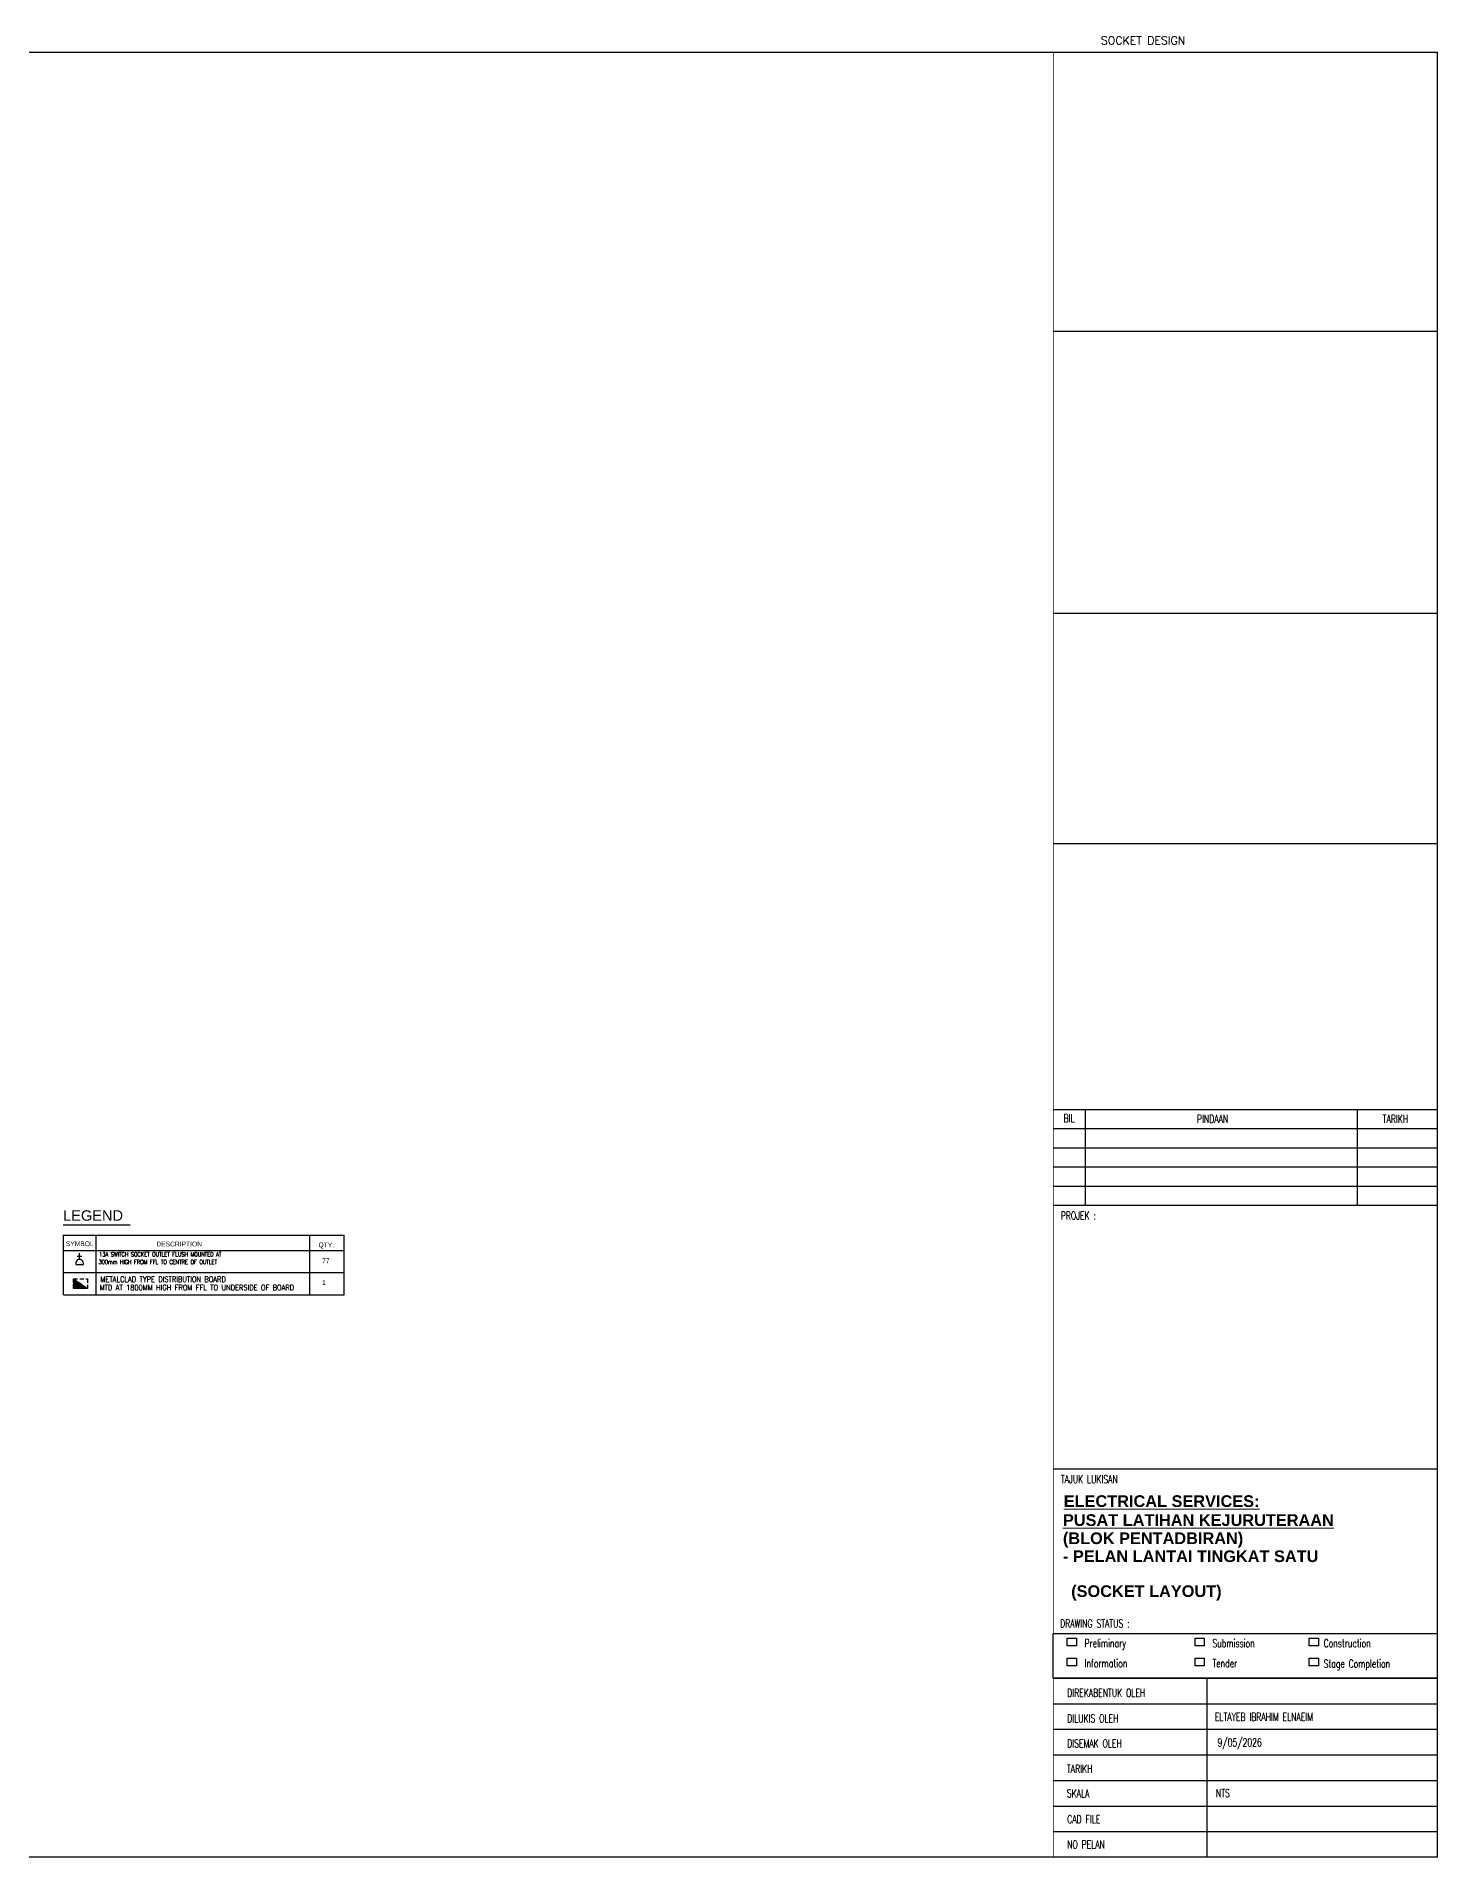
# Model space of a CAD drawing. Header units: millimetres. Extents: x 50343 to 145210, y -114947 to -49508.
# Drawn here: x 94881 to 145210, y -114947 to -49508 of the extents above; entities that cross this region are included whole.
import ezdxf

# ---------------------------------------------------------------- set-up
doc = ezdxf.new("R2010")
doc.units = ezdxf.units.MM
doc.header["$LTSCALE"] = 600
doc.header["$MEASUREMENT"] = 0
doc.linetypes.add('DASHED2', pattern=[0.375, 0.25, -0.125])
doc.linetypes.add('HIDDEN', pattern=[0.375, 0.25, -0.125])
for name, color, linetype in [('9', 7, 'CONTINUOUS'), ('dmension', 4, 'CONTINUOUS'), ('dxt_text', 4, 'CONTINUOUS'), ('ELECT', 6, 'CONTINUOUS'), ('elk_LAMPU', 6, 'CONTINUOUS'), ('elv', 7, 'CONTINUOUS'), ('LAMPU', 7, 'CONTINUOUS'), ('t.block', 4, 'CONTINUOUS'), ('TB', 8, 'CONTINUOUS')]:
    doc.layers.add(name, color=color, linetype=linetype)
doc.layers.add('TEXT', color=8, linetype='CONTINUOUS', lineweight=20)
doc.layers.get('elk_LAMPU').off()
doc.styles.add('ARIAL', font='romans.shx', dxfattribs={"height": 2})
doc.styles.add('ARIAL2', font='arial.ttf', dxfattribs={"height": 200})
doc.styles.add('DIM', font='romand.shx', dxfattribs={"width": 0.75, "height": 210})
doc.styles.add('ROMANS', font='romans.shx', dxfattribs={"width": 0.5, "height": 400})
doc.styles.add('SANSSERIFBOLD', font='sasb____.pfb', dxfattribs={"height": 12})
doc.styles.add('TEXT25', font='SIMPLEX.shx', dxfattribs={"width": 0.7, "height": 62.5})

# ---------------------------------------------------------------- blocks, each defined once
blk = doc.blocks.new('SOCKET(in)')
at = {"layer": 'ELECT', "color": 6}
for p, q in [((86605076, -1197967), (86605244, -1197967)), ((86605160, -1198079), (86605160, -1197854)), ((86605024, -1198269), (86605296, -1198269))]:
    blk.add_line(p, q, dxfattribs=at)
blk.add_arc((86605160, -1198216), 136, 336.97635, 203.02365, dxfattribs=at)
blk = doc.blocks.new('db')
at = {"layer": 'ELECT', "linetype": 'HIDDEN'}
h = blk.add_hatch(dxfattribs=at)
h.set_pattern_fill('ANSI31', color=1)
h.set_pattern_definition([(45, (86598825.6438, -1236353.68272), (-0.08838834765, 0.08838834765), [])])
h.paths.add_polyline_path([(86613542, -1195392), (86613032, -1195044), (86613032, -1195392)])
at = {"layer": 'ELECT', "color": 7, "linetype": 'HIDDEN'}
blk.add_line((86613032, -1195044), (86613542, -1195392), dxfattribs=at)
blk.add_lwpolyline([(86613032, -1195044), (86613542, -1195044), (86613542, -1195392), (86613032, -1195392)], close=True, dxfattribs=at)

msp = doc.modelspace()

# ---------------------------------------------------------------- linework, layer by layer
at = {"layer": '9', "color": 7}
msp.add_line((132552, -88061), (132552, -91509), dxfattribs=at)
at = {"layer": 'dmension', "ltscale": 100, "const_width": 23}
msp.add_lwpolyline([(131409, -50072), (131409, -114935), (145198, -114935), (145198, -50072), (131409, -50072)], dxfattribs=at)
at = {"layer": 'dxt_text'}
for points in [[(131906, -107337), (131906, -107066), (132235, -107066), (132235, -107337)], [(136501, -107066), (136830, -107066), (136830, -107337), (136501, -107337)], [(136501, -107337), (136501, -107066), (136830, -107066), (136830, -107337)], [(140603, -107337), (140603, -107066), (140932, -107066), (140932, -107337)], [(131906, -107785), (132235, -107785), (132235, -108056), (131906, -108056)], [(131906, -108056), (131906, -107785), (132235, -107785), (132235, -108056)], [(136501, -108056), (136501, -107785), (136830, -107785), (136830, -108056)], [(140603, -108056), (140603, -107785), (140932, -107785), (140932, -108056)]]:
    msp.add_lwpolyline(points, close=True, dxfattribs=at)
at = {"layer": 'LAMPU', "color": 1, "linetype": 'Continuous'}
for p, q in [((95846, -92208), (98245, -92208)), ((95845, -92576), (105935, -92576)), ((95845, -92576), (95845, -93137)), ((95845, -92576), (95845, -93928)), ((97013, -92576), (97013, -93928)), ((104686, -92576), (104686, -93928)), ((105925, -92576), (105925, -93928)), ((95829, -93137), (105935, -93137)), ((95845, -93372), (95845, -94725)), ((97016, -93372), (97016, -94725)), ((104686, -93372), (104686, -94725)), ((105925, -93372), (105925, -94725)), ((95857, -93928), (105935, -93928)), ((97013, -93586), (97013, -93586)), ((95857, -94725), (105935, -94725))]:
    msp.add_line(p, q, dxfattribs=at)
at = {"layer": 't.block', "color": 7, "linetype": 'Continuous'}
for p, q in [((145198, -50072), (145198, -114935)), ((131409, -88061), (145198, -88061)), ((142323, -88061), (142323, -91509)), ((131409, -88751), (145198, -88751)), ((131409, -89440), (145198, -89440)), ((131409, -90130), (145198, -90130)), ((131409, -90820), (145198, -90820)), ((131409, -91509), (145198, -91509)), ((131409, -100983), (145198, -100983)), ((131409, -108498), (145198, -108498)), ((136916, -108498), (136916, -114935)), ((131409, -109417), (145198, -109417)), ((131409, -110337), (145198, -110337)), ((131409, -111256), (145198, -111256)), ((131409, -112176), (145198, -112176)), ((131409, -113096), (145198, -113096)), ((131409, -114015), (145198, -114015))]:
    msp.add_line(p, q, dxfattribs=at)
at = {"layer": 't.block', "color": 7}
for p, q in [((145205, -60111), (131411, -60111)), ((145205, -70244), (131411, -70244)), ((145205, -78517), (131411, -78517))]:
    msp.add_line(p, q, dxfattribs=at)
at = {"layer": 't.block', "color": 7, "ltscale": 0.5}
msp.add_lwpolyline([(145198, -114935), (50343, -114935), (50343, -50072), (145198, -50072)], close=True, dxfattribs=at)
at = {"layer": 't.block', "color": 7, "linetype": 'Continuous'}
msp.add_lwpolyline([(131406, -106890), (145198, -106890), (145198, -108498), (131406, -108498)], close=True, dxfattribs=at)

# ---------------------------------------------------------------- block references
at = {"layer": 'elk_LAMPU', "color": 0, "linetype": 'DASHED2', "lineweight": 18}
msp.add_blockref('SOCKET(in)', (-86508730, 1104629), dxfattribs=at)
at = {"layer": 'elv', "color": 0, "linetype": 'DASHED2', "lineweight": 18}
msp.add_blockref('db', (-86516822, 1100899), dxfattribs=at)

# ---------------------------------------------------------------- texts
at = {"layer": 'dxt_text', "style": 'TEXT25', "width": 0.7}
for s, height, p in [('BIL', 287.5, (131777, -88524)), ('PINDAAN', 287.5, (136569, -88548)), ('TARIKH', 287.5, (143239, -88548)), ('PROJEK :', 287.5, (131677, -92024)), ('TAJUK LUKISAN', 287.51, (131677, -101497)), ('DIREKABENTUK OLEH', 287.51, (131907, -109170)), ('DILUKIS OLEH', 287.51, (131907, -110090)), ('ELTAYEB IBRAHIM ELNAEIM  ', 287.51, (137208, -110036)), ('DISEMAK OLEH', 287.51, (131907, -110990)), ('9/05/2026', 287.5, (137308, -110953)), ('TARIKH ', 287.5, (131895, -111898)), ('SKALA ', 287.5, (131895, -112783)), ('NTS', 287.5, (137247, -112772)), ('CAD FILE ', 287.5, (131907, -113712)), ('NO PELAN', 287.5, (131907, -114617))]:
    msp.add_text(s, height=height, dxfattribs=at).set_placement(p)
at = {"layer": 'dxt_text', "attachment_point": 1, "style": 'TEXT25'}
for s, insert, char_height in [('DRAWING STATUS :', (131653, -106391), 287.51), ('Preliminary', (132530, -107102), 287.51), ('Submission', (137124, -107102), 287.5), ('Construction', (141119, -107102), 287.51), ('Information', (132530, -107822), 287.51), ('Tender', (137124, -107822), 287.5), ('Stage Completion', (141119, -107834), 287.51)]:
    msp.add_mtext(s, dxfattribs=dict(at, insert=insert, char_height=char_height))
at = {"layer": 'ELECT', "color": 7, "style": 'ROMANS', "width": 0.75}
for s, p in [('METALCLAD TYPE DISTRIBUTION BOARD', (97180, -94266)), ('MTD AT 1800MM HIGH FROM FFL TO UNDERSIDE OF BOARD', (97148, -94563))]:
    msp.add_text(s, height=200, dxfattribs=at).set_placement(p)
at = {"layer": 'LAMPU', "style": 'ARIAL2'}
for s, height, p in [('LEGEND', 374.8, (95839, -92062)), ('SYMBOL', 171.8, (95937, -92976)), ('DESCRIPTION', 171.84, (99188, -92986)), ('QTY.', 171.8, (105015, -93017)), ('77', 171.8, (105143, -93588)), ('1', 172, (105143, -94370))]:
    msp.add_text(s, height=height, dxfattribs=at).set_placement(p)
at = {"layer": 'LAMPU', "color": 7, "linetype": 'Continuous', "style": 'DIM', "width": 0.75}
for s, p in [('300mm HIGH FROM FFL TO CENTRE OF OUTLET', (97110, -93620)), ('13A SWITCH SOCKET OUTLET FLUSH MOUNTED AT', (97132, -93348))]:
    msp.add_text(s, height=151.22, dxfattribs=at).set_placement(p)
at = {"layer": 'TB', "color": 4, "linetype": 'Continuous', "insert": (133118, -49508), "char_height": 287.51, "width": 5132.08, "attachment_point": 1, "style": 'ARIAL'}
msp.add_mtext('SOCKET DESIGN ', dxfattribs=at)
at = {"layer": 'TEXT', "linetype": 'ByBlock', "style": 'SANSSERIFBOLD'}
for s, p in [('%%UELECTRICAL SERVICES:', (131782, -102348)), ('%%UPUSAT LATIHAN KEJURUTERAAN', (131753, -103030)), ('(BLOK PENTADBIRAN)', (131753, -103682)), ('- PELAN LANTAI TINGKAT SATU', (131753, -104327)), ('(SOCKET LAYOUT)', (132050, -105583))]:
    msp.add_text(s, height=419.4, dxfattribs=at).set_placement(p)

doc.saveas('drawing.dxf')
